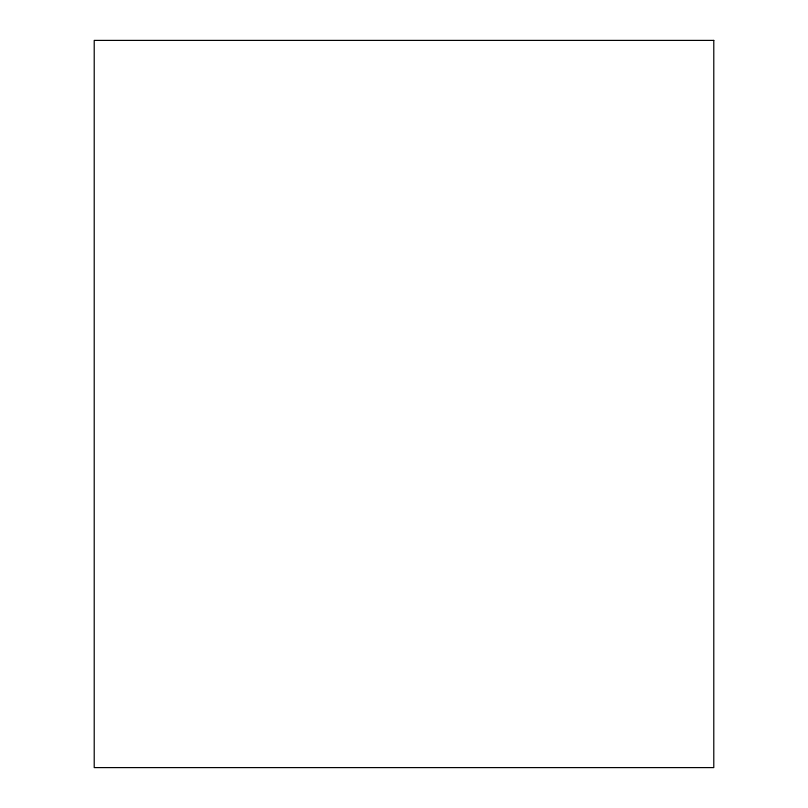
<?xml version="1.0" encoding="UTF-8"?>
<svg xmlns="http://www.w3.org/2000/svg" width="808" height="808" viewBox="0 0 808 808"><rect width="100%" height="100%" fill="white"/><g stroke="black" fill="none" stroke-linecap="round" stroke-linejoin="round"><path stroke-width="1.21" d="M713.787 40.4L94.213 40.4L94.213 767.6L713.787 767.6L713.787 40.4"/></g></svg>
